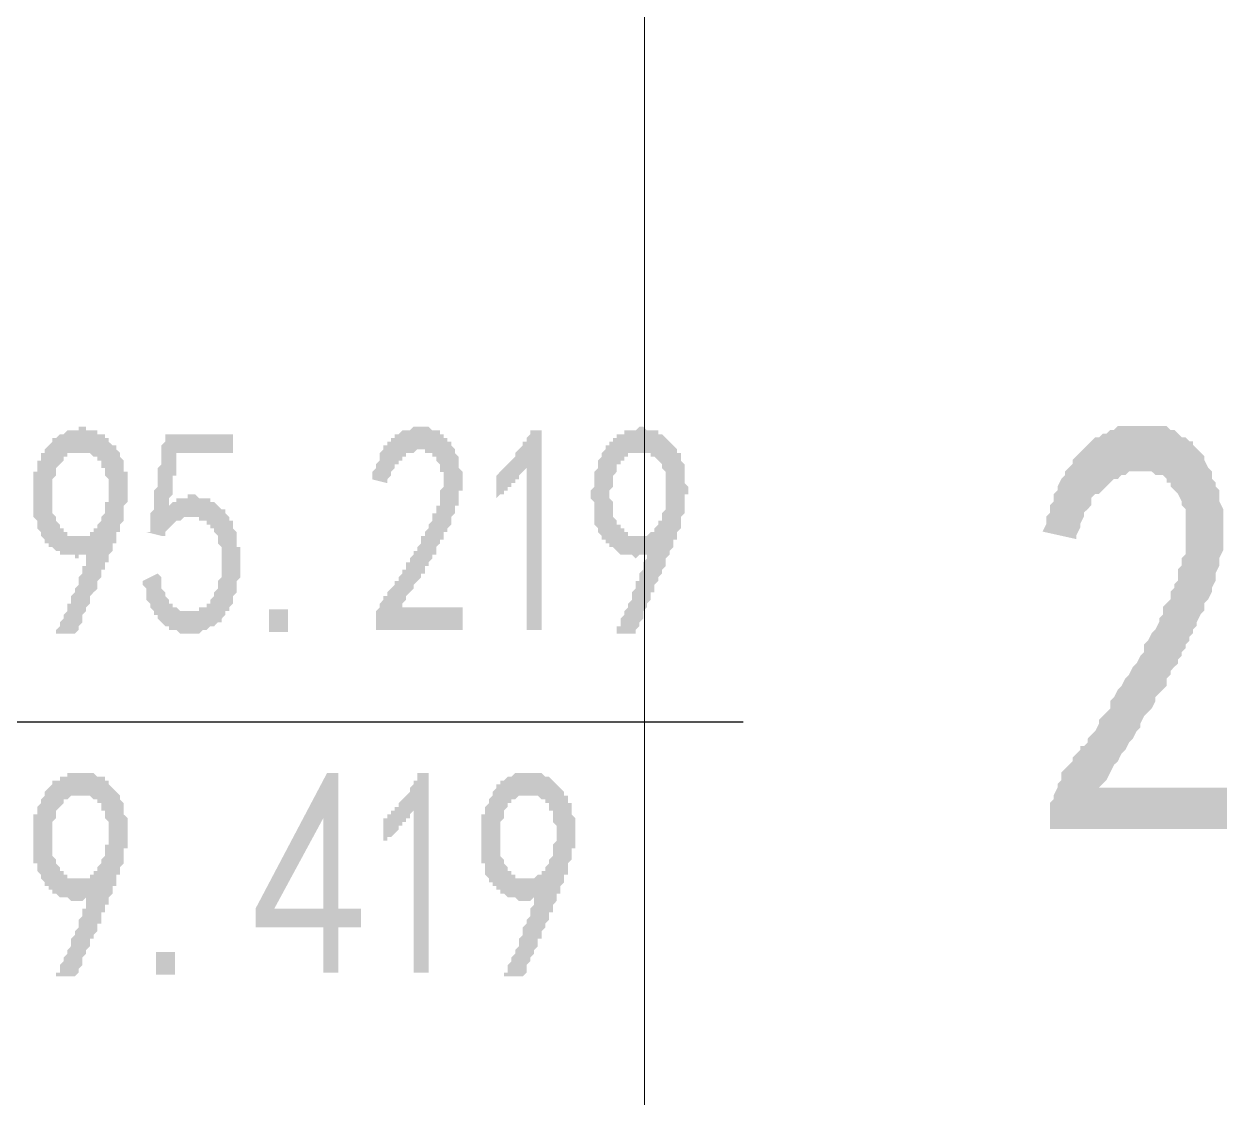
# Model space of a CAD drawing. Header units: millimetres. Extents: x 6156 to 7119, y 3162 to 3647.
# Drawn here: x 6717.85 to 6738.14, y 3570.05 to 3588.16 of the extents above; entities that cross this region are included whole.
import ezdxf

# ---------------------------------------------------------------- set-up
doc = ezdxf.new("R2010")
doc.units = ezdxf.units.MM
doc.layers.add('图层1', color=7, linetype='Continuous')
doc.layers.add('点图2', color=30, linetype='Continuous', lineweight=5)

msp = doc.modelspace()

# ---------------------------------------------------------------- hatches: boundary and pattern name
at = {"layer": '图层1', "transparency": 33554559}
h = msp.add_hatch(color=256, dxfattribs=at)
h.paths.add_polyline_path([(6718.389, 3577.875), (6718.389, 3577.939), (6718.453, 3578.002), (6718.453, 3578.002), (6718.453, 3578.066), (6718.516, 3578.129), (6718.516, 3578.193), (6718.516, 3578.193), (6718.58, 3578.256), (6718.58, 3578.32), (6718.58, 3578.383), (6718.643, 3578.383), (6718.643, 3578.447), (6718.643, 3578.51), (6718.643, 3578.51), (6718.707, 3578.574), (6718.707, 3578.637), (6718.707, 3578.637), (6718.77, 3578.701), (6718.77, 3578.764), (6718.77, 3578.764), (6718.77, 3578.828), (6718.834, 3578.891), (6718.834, 3578.891), (6718.834, 3578.955), (6718.834, 3579.018), (6718.897, 3579.018), (6718.897, 3579.082), (6718.897, 3579.145), (6718.897, 3579.145), (6718.897, 3579.209), (6718.897, 3579.209), (6718.834, 3579.209), (6718.77, 3579.209), (6718.77, 3579.145), (6718.707, 3579.145), (6718.707, 3579.209), (6718.643, 3579.209), (6718.58, 3579.209), (6718.58, 3579.209), (6718.516, 3579.209), (6718.516, 3579.209), (6718.453, 3579.209), (6718.453, 3579.272), (6718.389, 3579.272), (6718.389, 3579.272), (6718.326, 3579.336), (6718.326, 3579.336), (6718.326, 3579.336), (6718.262, 3579.336), (6718.262, 3579.399), (6718.199, 3579.399), (6718.199, 3579.463), (6718.199, 3579.463), (6718.135, 3579.526), (6718.135, 3579.59), (6718.135, 3579.59), (6718.072, 3579.653), (6718.072, 3579.653), (6718.072, 3579.717), (6718.072, 3579.78), (6718.008, 3579.844), (6718.008, 3579.844), (6718.008, 3579.907), (6718.008, 3579.907), (6718.008, 3579.971), (6718.008, 3580.034), (6718.008, 3580.098), (6718.008, 3580.161), (6718.008, 3580.225), (6718.008, 3580.225), (6718.008, 3580.288), (6718.008, 3580.352), (6718.008, 3580.415), (6718.008, 3580.415), (6718.008, 3580.479), (6718.008, 3580.542), (6718.008, 3580.542), (6718.008, 3580.606), (6718.072, 3580.606), (6718.072, 3580.669), (6718.072, 3580.733), (6718.072, 3580.796), (6718.135, 3580.796), (6718.135, 3580.86), (6718.135, 3580.923), (6718.199, 3580.923), (6718.199, 3580.986), (6718.199, 3580.986), (6718.262, 3581.05), (6718.262, 3581.05), (6718.326, 3581.113), (6718.326, 3581.113), (6718.326, 3581.177), (6718.389, 3581.177), (6718.453, 3581.24), (6718.453, 3581.24), (6718.516, 3581.24), (6718.516, 3581.24), (6718.58, 3581.304), (6718.58, 3581.304), (6718.643, 3581.304), (6718.643, 3581.304), (6718.707, 3581.304), (6718.77, 3581.304), (6718.77, 3581.367), (6718.834, 3581.367), (6718.834, 3581.367), (6718.897, 3581.367), (6718.897, 3581.304), (6718.961, 3581.304), (6718.961, 3581.304), (6719.024, 3581.304), (6719.024, 3581.304), (6719.088, 3581.304), (6719.088, 3581.24), (6719.151, 3581.24), (6719.215, 3581.24), (6719.215, 3581.177), (6719.278, 3581.177), (6719.278, 3581.113), (6719.278, 3581.113), (6719.342, 3581.05), (6719.342, 3581.05), (6719.405, 3581.05), (6719.405, 3580.986), (6719.469, 3580.923), (6719.469, 3580.923), (6719.469, 3580.86), (6719.532, 3580.796), (6719.532, 3580.796), (6719.532, 3580.733), (6719.532, 3580.733), (6719.532, 3580.669), (6719.532, 3580.606), (6719.596, 3580.606), (6719.596, 3580.542), (6719.596, 3580.479), (6719.596, 3580.415), (6719.596, 3580.352), (6719.596, 3580.352), (6719.596, 3580.288), (6719.596, 3580.225), (6719.596, 3580.225), (6719.596, 3580.161), (6719.596, 3580.098), (6719.596, 3580.098), (6719.532, 3580.034), (6719.532, 3579.971), (6719.532, 3579.907), (6719.532, 3579.907), (6719.532, 3579.844), (6719.532, 3579.78), (6719.469, 3579.717), (6719.469, 3579.653), (6719.469, 3579.59), (6719.469, 3579.59), (6719.405, 3579.59), (6719.405, 3579.526), (6719.405, 3579.526), (6719.405, 3579.526), (6719.405, 3579.463), (6719.405, 3579.463), (6719.405, 3579.399), (6719.342, 3579.399), (6719.342, 3579.336), (6719.342, 3579.336), (6719.342, 3579.272), (6719.342, 3579.272), (6719.278, 3579.209), (6719.278, 3579.209), (6719.278, 3579.145), (6719.278, 3579.082), (6719.215, 3579.082), (6719.215, 3579.018), (6719.215, 3578.955), (6719.151, 3578.955), (6719.151, 3578.891), (6719.151, 3578.828), (6719.151, 3578.828), (6719.088, 3578.764), (6719.088, 3578.701), (6719.088, 3578.637), (6719.024, 3578.574), (6719.024, 3578.574), (6718.961, 3578.51), (6718.961, 3578.447), (6718.961, 3578.383), (6718.897, 3578.32), (6718.897, 3578.256), (6718.834, 3578.193), (6718.834, 3578.129), (6718.834, 3578.066), (6718.77, 3578.002), (6718.77, 3577.939), (6718.707, 3577.875), (6718.707, 3577.875)], flags=0)
h.paths.add_polyline_path([(6718.326, 3580.098), (6718.326, 3580.034), (6718.326, 3579.971), (6718.326, 3579.907), (6718.326, 3579.907), (6718.389, 3579.844), (6718.389, 3579.78), (6718.389, 3579.78), (6718.453, 3579.717), (6718.453, 3579.717), (6718.453, 3579.653), (6718.516, 3579.653), (6718.516, 3579.59), (6718.58, 3579.59), (6718.58, 3579.526), (6718.643, 3579.526), (6718.643, 3579.526), (6718.707, 3579.526), (6718.77, 3579.526), (6718.77, 3579.526), (6718.77, 3579.526), (6718.834, 3579.526), (6718.834, 3579.526), (6718.897, 3579.526), (6718.961, 3579.526), (6718.961, 3579.59), (6719.024, 3579.59), (6719.024, 3579.59), (6719.024, 3579.653), (6719.088, 3579.653), (6719.088, 3579.717), (6719.088, 3579.717), (6719.151, 3579.78), (6719.151, 3579.78), (6719.151, 3579.844), (6719.215, 3579.907), (6719.215, 3579.971), (6719.215, 3579.971), (6719.215, 3580.034), (6719.215, 3580.098), (6719.278, 3580.098), (6719.278, 3580.161), (6719.278, 3580.225), (6719.278, 3580.288), (6719.278, 3580.352), (6719.278, 3580.352), (6719.278, 3580.415), (6719.278, 3580.479), (6719.278, 3580.479), (6719.215, 3580.542), (6719.215, 3580.542), (6719.215, 3580.606), (6719.215, 3580.669), (6719.151, 3580.669), (6719.151, 3580.733), (6719.151, 3580.796), (6719.088, 3580.796), (6719.088, 3580.796), (6719.088, 3580.86), (6719.024, 3580.86), (6719.024, 3580.86), (6718.961, 3580.923), (6718.961, 3580.923), (6718.897, 3580.923), (6718.897, 3580.923), (6718.834, 3580.923), (6718.834, 3580.923), (6718.77, 3580.923), (6718.77, 3580.923), (6718.707, 3580.923), (6718.707, 3580.923), (6718.643, 3580.923), (6718.58, 3580.923), (6718.58, 3580.86), (6718.58, 3580.86), (6718.516, 3580.86), (6718.516, 3580.796), (6718.516, 3580.796), (6718.453, 3580.733), (6718.453, 3580.733), (6718.389, 3580.669), (6718.389, 3580.606), (6718.389, 3580.606), (6718.389, 3580.542), (6718.389, 3580.542), (6718.326, 3580.479), (6718.326, 3580.415), (6718.326, 3580.415), (6718.326, 3580.352), (6718.326, 3580.288), (6718.326, 3580.225), (6718.326, 3580.161), (6718.326, 3580.161), (6718.326, 3580.098), (6718.326, 3580.098)], flags=0)
for points in [[(6723.786, 3578.002), (6723.786, 3578.066), (6723.786, 3578.129), (6723.786, 3578.129), (6723.786, 3578.193), (6723.786, 3578.256), (6723.786, 3578.256), (6723.85, 3578.32), (6723.85, 3578.383), (6723.85, 3578.383), (6723.913, 3578.447), (6723.913, 3578.51), (6723.977, 3578.51), (6723.977, 3578.574), (6723.977, 3578.574), (6723.977, 3578.574), (6724.04, 3578.637), (6724.04, 3578.637), (6724.104, 3578.701), (6724.104, 3578.701), (6724.104, 3578.764), (6724.167, 3578.764), (6724.167, 3578.828), (6724.167, 3578.828), (6724.231, 3578.891), (6724.231, 3578.955), (6724.294, 3578.955), (6724.294, 3579.018), (6724.294, 3579.082), (6724.358, 3579.082), (6724.358, 3579.145), (6724.421, 3579.209), (6724.421, 3579.272), (6724.485, 3579.272), (6724.485, 3579.336), (6724.548, 3579.399), (6724.548, 3579.463), (6724.548, 3579.526), (6724.612, 3579.526), (6724.612, 3579.59), (6724.675, 3579.653), (6724.675, 3579.653), (6724.675, 3579.717), (6724.739, 3579.78), (6724.739, 3579.78), (6724.739, 3579.844), (6724.739, 3579.907), (6724.802, 3579.907), (6724.802, 3579.971), (6724.802, 3579.971), (6724.802, 3580.034), (6724.866, 3580.034), (6724.866, 3580.034), (6724.866, 3580.098), (6724.866, 3580.161), (6724.866, 3580.225), (6724.866, 3580.288), (6724.929, 3580.351), (6724.929, 3580.351), (6724.929, 3580.415), (6724.929, 3580.478), (6724.929, 3580.478), (6724.929, 3580.542), (6724.929, 3580.605), (6724.866, 3580.605), (6724.866, 3580.669), (6724.866, 3580.732), (6724.866, 3580.732), (6724.802, 3580.796), (6724.802, 3580.859), (6724.739, 3580.859), (6724.739, 3580.859), (6724.739, 3580.923), (6724.675, 3580.923), (6724.675, 3580.923), (6724.612, 3580.923), (6724.612, 3580.986), (6724.548, 3580.986), (6724.548, 3580.986), (6724.485, 3580.986), (6724.485, 3580.986), (6724.421, 3580.923), (6724.421, 3580.923), (6724.358, 3580.923), (6724.294, 3580.923), (6724.294, 3580.859), (6724.231, 3580.859), (6724.231, 3580.859), (6724.231, 3580.796), (6724.167, 3580.796), (6724.167, 3580.732), (6724.104, 3580.732), (6724.104, 3580.669), (6724.104, 3580.669), (6724.04, 3580.605), (6724.04, 3580.542), (6724.04, 3580.542), (6723.977, 3580.478), (6723.977, 3580.415), (6723.977, 3580.415), (6723.723, 3580.478), (6723.723, 3580.542), (6723.723, 3580.542), (6723.723, 3580.605), (6723.786, 3580.669), (6723.786, 3580.732), (6723.786, 3580.732), (6723.85, 3580.796), (6723.85, 3580.859), (6723.85, 3580.859), (6723.85, 3580.923), (6723.913, 3580.986), (6723.913, 3580.986), (6723.913, 3581.05), (6723.977, 3581.05), (6723.977, 3581.113), (6724.04, 3581.113), (6724.04, 3581.113), (6724.04, 3581.177), (6724.04, 3581.177), (6724.104, 3581.177), (6724.104, 3581.24), (6724.167, 3581.24), (6724.167, 3581.24), (6724.231, 3581.304), (6724.294, 3581.304), (6724.294, 3581.304), (6724.358, 3581.304), (6724.358, 3581.304), (6724.421, 3581.367), (6724.421, 3581.367), (6724.485, 3581.367), (6724.548, 3581.367), (6724.548, 3581.367), (6724.612, 3581.367), (6724.612, 3581.367), (6724.675, 3581.367), (6724.675, 3581.367), (6724.675, 3581.367), (6724.739, 3581.304), (6724.802, 3581.304), (6724.802, 3581.304), (6724.866, 3581.304), (6724.866, 3581.24), (6724.929, 3581.24), (6724.929, 3581.177), (6724.929, 3581.177), (6724.993, 3581.177), (6724.993, 3581.113), (6725.056, 3581.113), (6725.056, 3581.05), (6725.056, 3581.05), (6725.12, 3580.986), (6725.12, 3580.923), (6725.12, 3580.923), (6725.183, 3580.859), (6725.183, 3580.796), (6725.183, 3580.796), (6725.183, 3580.732), (6725.183, 3580.669), (6725.183, 3580.669), (6725.247, 3580.605), (6725.247, 3580.542), (6725.247, 3580.478), (6725.247, 3580.415), (6725.247, 3580.415), (6725.247, 3580.351), (6725.247, 3580.288), (6725.183, 3580.288), (6725.183, 3580.225), (6725.183, 3580.225), (6725.183, 3580.161), (6725.183, 3580.098), (6725.183, 3580.034), (6725.12, 3580.034), (6725.12, 3579.971), (6725.12, 3579.907), (6725.12, 3579.907), (6725.056, 3579.844), (6725.056, 3579.78), (6725.056, 3579.717), (6724.993, 3579.653), (6724.993, 3579.653), (6724.993, 3579.653), (6724.993, 3579.59), (6724.929, 3579.59), (6724.929, 3579.526), (6724.929, 3579.526), (6724.929, 3579.463), (6724.929, 3579.463), (6724.866, 3579.463), (6724.866, 3579.399), (6724.866, 3579.399), (6724.802, 3579.336), (6724.802, 3579.272), (6724.802, 3579.272), (6724.802, 3579.209), (6724.739, 3579.209), (6724.739, 3579.145), (6724.739, 3579.145), (6724.675, 3579.082), (6724.675, 3579.018), (6724.612, 3579.018), (6724.612, 3578.955), (6724.612, 3578.891), (6724.548, 3578.891), (6724.548, 3578.828), (6724.485, 3578.764), (6724.485, 3578.764), (6724.421, 3578.701), (6724.421, 3578.637), (6724.358, 3578.574), (6724.358, 3578.574), (6724.294, 3578.51), (6724.294, 3578.447), (6724.231, 3578.383), (6724.231, 3578.32), (6724.167, 3578.32), (6724.167, 3578.32), (6725.247, 3578.32), (6725.247, 3577.939), (6723.786, 3577.939)], [(6726.326, 3580.669), (6726.263, 3580.606), (6726.263, 3580.606), (6726.199, 3580.542), (6726.199, 3580.542), (6726.199, 3580.479), (6726.136, 3580.479), (6726.136, 3580.415), (6726.072, 3580.415), (6726.072, 3580.352), (6726.009, 3580.352), (6726.009, 3580.288), (6725.945, 3580.288), (6725.945, 3580.225), (6725.882, 3580.225), (6725.882, 3580.225), (6725.818, 3580.161), (6725.818, 3580.161), (6725.818, 3580.542), (6725.818, 3580.542), (6725.882, 3580.606), (6725.882, 3580.606), (6725.945, 3580.669), (6725.945, 3580.669), (6726.009, 3580.733), (6726.009, 3580.733), (6726.072, 3580.796), (6726.072, 3580.796), (6726.136, 3580.86), (6726.136, 3580.86), (6726.136, 3580.923), (6726.199, 3580.987), (6726.199, 3580.987), (6726.263, 3581.05), (6726.263, 3581.05), (6726.263, 3581.114), (6726.326, 3581.114), (6726.326, 3581.177), (6726.39, 3581.241), (6726.39, 3581.241), (6726.39, 3581.304), (6726.39, 3581.304), (6726.58, 3581.304), (6726.58, 3577.939), (6726.326, 3577.939)], [(6735.159, 3574.709), (6735.159, 3574.836), (6735.159, 3574.9), (6735.159, 3575.027), (6735.222, 3575.09), (6735.222, 3575.154), (6735.286, 3575.281), (6735.286, 3575.344), (6735.349, 3575.408), (6735.349, 3575.535), (6735.413, 3575.598), (6735.476, 3575.662), (6735.54, 3575.725), (6735.54, 3575.789), (6735.603, 3575.852), (6735.667, 3575.916), (6735.667, 3575.979), (6735.73, 3575.979), (6735.794, 3576.043), (6735.794, 3576.106), (6735.857, 3576.17), (6735.921, 3576.233), (6735.984, 3576.36), (6735.984, 3576.424), (6736.048, 3576.487), (6736.111, 3576.551), (6736.175, 3576.614), (6736.175, 3576.741), (6736.238, 3576.805), (6736.302, 3576.932), (6736.365, 3576.995), (6736.429, 3577.122), (6736.492, 3577.186), (6736.556, 3577.313), (6736.619, 3577.376), (6736.683, 3577.503), (6736.746, 3577.567), (6736.746, 3577.694), (6736.81, 3577.757), (6736.873, 3577.884), (6736.937, 3577.948), (6737, 3578.075), (6737, 3578.138), (6737.064, 3578.202), (6737.064, 3578.329), (6737.127, 3578.392), (6737.191, 3578.456), (6737.191, 3578.519), (6737.191, 3578.582), (6737.254, 3578.646), (6737.254, 3578.709), (6737.318, 3578.773), (6737.318, 3578.836), (6737.318, 3578.963), (6737.381, 3579.027), (6737.381, 3579.154), (6737.445, 3579.217), (6737.445, 3579.344), (6737.445, 3579.408), (6737.445, 3579.535), (6737.445, 3579.598), (6737.445, 3579.725), (6737.445, 3579.789), (6737.445, 3579.852), (6737.445, 3579.979), (6737.381, 3580.043), (6737.381, 3580.106), (6737.318, 3580.233), (6737.254, 3580.297), (6737.191, 3580.36), (6737.191, 3580.424), (6737.127, 3580.424), (6737.127, 3580.487), (6737.064, 3580.551), (6736.937, 3580.551), (6736.873, 3580.614), (6736.81, 3580.614), (6736.746, 3580.614), (6736.683, 3580.614), (6736.619, 3580.614), (6736.556, 3580.614), (6736.492, 3580.614), (6736.429, 3580.551), (6736.365, 3580.551), (6736.302, 3580.487), (6736.238, 3580.487), (6736.175, 3580.424), (6736.111, 3580.36), (6736.048, 3580.297), (6735.984, 3580.233), (6735.921, 3580.233), (6735.857, 3580.17), (6735.857, 3580.043), (6735.794, 3579.979), (6735.73, 3579.916), (6735.73, 3579.852), (6735.667, 3579.725), (6735.667, 3579.662), (6735.603, 3579.535), (6735.603, 3579.471), (6735.032, 3579.598), (6735.095, 3579.725), (6735.095, 3579.852), (6735.159, 3579.916), (6735.159, 3580.043), (6735.222, 3580.106), (6735.222, 3580.233), (6735.286, 3580.297), (6735.286, 3580.36), (6735.349, 3580.487), (6735.413, 3580.551), (6735.413, 3580.614), (6735.476, 3580.678), (6735.54, 3580.741), (6735.54, 3580.805), (6735.603, 3580.868), (6735.667, 3580.932), (6735.667, 3580.932), (6735.73, 3580.995), (6735.794, 3581.059), (6735.857, 3581.122), (6735.921, 3581.186), (6735.984, 3581.186), (6736.048, 3581.249), (6736.111, 3581.249), (6736.175, 3581.313), (6736.238, 3581.313), (6736.302, 3581.376), (6736.365, 3581.376), (6736.429, 3581.376), (6736.492, 3581.376), (6736.619, 3581.376), (6736.683, 3581.376), (6736.746, 3581.376), (6736.81, 3581.376), (6736.873, 3581.376), (6736.937, 3581.376), (6737, 3581.376), (6737.064, 3581.376), (6737.127, 3581.376), (6737.191, 3581.313), (6737.254, 3581.313), (6737.318, 3581.249), (6737.381, 3581.186), (6737.445, 3581.186), (6737.508, 3581.122), (6737.572, 3581.122), (6737.572, 3581.059), (6737.635, 3580.995), (6737.699, 3580.932), (6737.762, 3580.868), (6737.762, 3580.805), (6737.826, 3580.678), (6737.889, 3580.614), (6737.889, 3580.487), (6737.953, 3580.424), (6737.953, 3580.36), (6738.016, 3580.297), (6738.016, 3580.17), (6738.016, 3580.106), (6738.08, 3579.979), (6738.08, 3579.916), (6738.08, 3579.789), (6738.08, 3579.725), (6738.08, 3579.598), (6738.08, 3579.471), (6738.08, 3579.408), (6738.08, 3579.344), (6738.08, 3579.281), (6738.016, 3579.154), (6738.016, 3579.09), (6738.016, 3579.027), (6737.953, 3578.9), (6737.953, 3578.836), (6737.953, 3578.773), (6737.889, 3578.646), (6737.889, 3578.582), (6737.826, 3578.456), (6737.762, 3578.392), (6737.762, 3578.265), (6737.699, 3578.202), (6737.635, 3578.075), (6737.635, 3578.011), (6737.572, 3577.948), (6737.572, 3577.884), (6737.572, 3577.884), (6737.508, 3577.821), (6737.508, 3577.757), (6737.445, 3577.694), (6737.445, 3577.63), (6737.381, 3577.567), (6737.381, 3577.503), (6737.318, 3577.44), (6737.318, 3577.376), (6737.254, 3577.313), (6737.191, 3577.249), (6737.191, 3577.186), (6737.127, 3577.122), (6737.127, 3576.995), (6737.064, 3576.932), (6737, 3576.868), (6736.937, 3576.805), (6736.937, 3576.741), (6736.873, 3576.614), (6736.81, 3576.551), (6736.746, 3576.487), (6736.683, 3576.36), (6736.683, 3576.297), (6736.619, 3576.233), (6736.556, 3576.106), (6736.492, 3576.043), (6736.429, 3575.916), (6736.365, 3575.852), (6736.302, 3575.725), (6736.238, 3575.662), (6736.175, 3575.535), (6736.111, 3575.408), (6736.048, 3575.344), (6735.984, 3575.281), (6738.143, 3575.281), (6738.143, 3574.582), (6735.159, 3574.582)], [(6720.104, 3578.891), (6720.167, 3578.828), (6720.167, 3578.764), (6720.167, 3578.701), (6720.167, 3578.637), (6720.231, 3578.574), (6720.231, 3578.574), (6720.231, 3578.51), (6720.294, 3578.447), (6720.294, 3578.447), (6720.294, 3578.383), (6720.358, 3578.383), (6720.358, 3578.32), (6720.358, 3578.32), (6720.421, 3578.32), (6720.421, 3578.32), (6720.485, 3578.256), (6720.485, 3578.256), (6720.548, 3578.256), (6720.548, 3578.256), (6720.612, 3578.256), (6720.675, 3578.256), (6720.675, 3578.256), (6720.738, 3578.256), (6720.738, 3578.256), (6720.802, 3578.256), (6720.802, 3578.32), (6720.865, 3578.32), (6720.865, 3578.32), (6720.929, 3578.32), (6720.929, 3578.383), (6720.992, 3578.383), (6720.992, 3578.447), (6720.992, 3578.447), (6721.056, 3578.51), (6721.056, 3578.574), (6721.056, 3578.574), (6721.119, 3578.637), (6721.119, 3578.701), (6721.119, 3578.701), (6721.119, 3578.701), (6721.119, 3578.764), (6721.183, 3578.828), (6721.183, 3578.891), (6721.183, 3578.891), (6721.183, 3578.955), (6721.183, 3579.018), (6721.183, 3579.082), (6721.183, 3579.145), (6721.183, 3579.145), (6721.183, 3579.209), (6721.183, 3579.272), (6721.183, 3579.272), (6721.183, 3579.336), (6721.119, 3579.399), (6721.119, 3579.463), (6721.119, 3579.463), (6721.119, 3579.526), (6721.056, 3579.59), (6721.056, 3579.59), (6721.056, 3579.59), (6721.056, 3579.653), (6720.992, 3579.653), (6720.992, 3579.717), (6720.929, 3579.717), (6720.929, 3579.78), (6720.865, 3579.78), (6720.865, 3579.78), (6720.802, 3579.78), (6720.802, 3579.844), (6720.738, 3579.844), (6720.738, 3579.844), (6720.675, 3579.844), (6720.675, 3579.844), (6720.612, 3579.844), (6720.548, 3579.844), (6720.548, 3579.844), (6720.485, 3579.78), (6720.485, 3579.78), (6720.421, 3579.78), (6720.421, 3579.78), (6720.358, 3579.717), (6720.358, 3579.717), (6720.294, 3579.653), (6720.294, 3579.653), (6720.231, 3579.59), (6720.231, 3579.59), (6720.231, 3579.526), (6720.167, 3579.526), (6719.913, 3579.59), (6719.913, 3579.59), (6719.977, 3579.59), (6719.977, 3579.59), (6719.977, 3579.59), (6719.977, 3579.653), (6719.977, 3579.653), (6719.977, 3579.653), (6719.977, 3579.717), (6719.977, 3579.717), (6719.977, 3579.78), (6719.977, 3579.78), (6719.977, 3579.844), (6719.977, 3579.844), (6719.977, 3579.907), (6720.04, 3579.971), (6720.04, 3579.971), (6720.04, 3580.034), (6720.04, 3580.098), (6720.04, 3580.161), (6720.04, 3580.225), (6720.04, 3580.225), (6720.04, 3580.288), (6720.104, 3580.352), (6720.104, 3580.415), (6720.104, 3580.479), (6720.104, 3580.606), (6720.104, 3580.669), (6720.167, 3580.733), (6720.167, 3580.796), (6720.167, 3580.86), (6720.167, 3580.986), (6720.167, 3581.05), (6720.231, 3581.113), (6720.231, 3581.24), (6720.231, 3581.24), (6721.373, 3581.24), (6721.373, 3580.923), (6720.421, 3580.923), (6720.421, 3580.86), (6720.421, 3580.796), (6720.421, 3580.733), (6720.421, 3580.669), (6720.421, 3580.606), (6720.421, 3580.542), (6720.358, 3580.542), (6720.358, 3580.479), (6720.358, 3580.415), (6720.358, 3580.352), (6720.358, 3580.288), (6720.358, 3580.288), (6720.358, 3580.225), (6720.294, 3580.161), (6720.294, 3580.161), (6720.294, 3580.098), (6720.294, 3580.098), (6720.294, 3580.034), (6720.358, 3580.098), (6720.358, 3580.098), (6720.421, 3580.098), (6720.421, 3580.161), (6720.485, 3580.161), (6720.548, 3580.161), (6720.548, 3580.161), (6720.612, 3580.161), (6720.612, 3580.225), (6720.675, 3580.225), (6720.675, 3580.225), (6720.738, 3580.225), (6720.738, 3580.225), (6720.802, 3580.161), (6720.802, 3580.161), (6720.865, 3580.161), (6720.865, 3580.161), (6720.929, 3580.161), (6720.992, 3580.161), (6720.992, 3580.098), (6721.056, 3580.098), (6721.056, 3580.098), (6721.056, 3580.098), (6721.119, 3580.034), (6721.119, 3580.034), (6721.183, 3579.971), (6721.183, 3579.971), (6721.246, 3579.971), (6721.246, 3579.907), (6721.31, 3579.844), (6721.31, 3579.844), (6721.31, 3579.78), (6721.373, 3579.78), (6721.373, 3579.717), (6721.373, 3579.717), (6721.373, 3579.653), (6721.437, 3579.59), (6721.437, 3579.526), (6721.437, 3579.526), (6721.437, 3579.463), (6721.437, 3579.399), (6721.437, 3579.399), (6721.437, 3579.336), (6721.5, 3579.336), (6721.5, 3579.272), (6721.5, 3579.209), (6721.5, 3579.145), (6721.5, 3579.145), (6721.5, 3579.082), (6721.5, 3579.018), (6721.5, 3579.018), (6721.5, 3578.955), (6721.5, 3578.891), (6721.5, 3578.828), (6721.5, 3578.828), (6721.437, 3578.764), (6721.437, 3578.701), (6721.437, 3578.637), (6721.437, 3578.637), (6721.437, 3578.574), (6721.373, 3578.51), (6721.373, 3578.447), (6721.373, 3578.447), (6721.373, 3578.383), (6721.31, 3578.32), (6721.31, 3578.32), (6721.31, 3578.256), (6721.246, 3578.256), (6721.246, 3578.193), (6721.246, 3578.193), (6721.183, 3578.129), (6721.183, 3578.129), (6721.183, 3578.066), (6721.119, 3578.066), (6721.119, 3578.066), (6721.056, 3578.002), (6721.056, 3578.002), (6720.992, 3578.002), (6720.929, 3577.939), (6720.929, 3577.939), (6720.865, 3577.939), (6720.865, 3577.939), (6720.802, 3577.875), (6720.802, 3577.875), (6720.738, 3577.875), (6720.738, 3577.875), (6720.675, 3577.875), (6720.612, 3577.875), (6720.612, 3577.875), (6720.548, 3577.875), (6720.548, 3577.875), (6720.485, 3577.875), (6720.485, 3577.875), (6720.421, 3577.939), (6720.358, 3577.939), (6720.358, 3577.939), (6720.294, 3577.939), (6720.294, 3578.002), (6720.231, 3578.002), (6720.231, 3578.002), (6720.167, 3578.066), (6720.167, 3578.066), (6720.167, 3578.066), (6720.104, 3578.129), (6720.104, 3578.129), (6720.104, 3578.193), (6720.04, 3578.193), (6720.04, 3578.256), (6720.04, 3578.256), (6719.977, 3578.32), (6719.977, 3578.383), (6719.977, 3578.383), (6719.913, 3578.447), (6719.913, 3578.51), (6719.913, 3578.574), (6719.913, 3578.574), (6719.913, 3578.637), (6719.85, 3578.701), (6719.85, 3578.764)], [(6724.421, 3574.891), (6724.358, 3574.827), (6724.358, 3574.827), (6724.358, 3574.764), (6724.294, 3574.764), (6724.294, 3574.7), (6724.231, 3574.7), (6724.231, 3574.637), (6724.167, 3574.637), (6724.167, 3574.573), (6724.167, 3574.573), (6724.104, 3574.51), (6724.104, 3574.51), (6724.04, 3574.446), (6723.977, 3574.446), (6723.977, 3574.383), (6723.913, 3574.383), (6723.913, 3574.383), (6723.913, 3574.764), (6723.977, 3574.764), (6723.977, 3574.827), (6724.04, 3574.827), (6724.04, 3574.891), (6724.104, 3574.891), (6724.104, 3574.954), (6724.167, 3574.954), (6724.167, 3575.018), (6724.167, 3575.018), (6724.231, 3575.081), (6724.231, 3575.081), (6724.294, 3575.145), (6724.294, 3575.145), (6724.358, 3575.208), (6724.358, 3575.272), (6724.358, 3575.272), (6724.421, 3575.335), (6724.421, 3575.335), (6724.421, 3575.399), (6724.485, 3575.399), (6724.485, 3575.462), (6724.485, 3575.526), (6724.548, 3575.526), (6724.675, 3575.526), (6724.675, 3572.16), (6724.421, 3572.16)]]:
    msp.add_hatch(color=256, dxfattribs=at).paths.add_polyline_path(points)
h = msp.add_hatch(color=256, dxfattribs=at)
h.paths.add_polyline_path([(6727.85, 3577.875), (6727.85, 3577.939), (6727.85, 3578.002), (6727.914, 3578.002), (6727.914, 3578.066), (6727.914, 3578.129), (6727.977, 3578.193), (6727.977, 3578.193), (6727.977, 3578.256), (6728.041, 3578.32), (6728.041, 3578.383), (6728.041, 3578.383), (6728.104, 3578.447), (6728.104, 3578.51), (6728.104, 3578.51), (6728.104, 3578.574), (6728.168, 3578.637), (6728.168, 3578.637), (6728.168, 3578.701), (6728.168, 3578.764), (6728.231, 3578.764), (6728.231, 3578.828), (6728.231, 3578.891), (6728.231, 3578.891), (6728.295, 3578.955), (6728.295, 3579.018), (6728.295, 3579.018), (6728.295, 3579.082), (6728.358, 3579.145), (6728.358, 3579.145), (6728.358, 3579.209), (6728.295, 3579.209), (6728.295, 3579.209), (6728.231, 3579.209), (6728.168, 3579.145), (6728.168, 3579.145), (6728.104, 3579.209), (6728.104, 3579.209), (6728.041, 3579.209), (6728.041, 3579.209), (6727.977, 3579.209), (6727.914, 3579.209), (6727.914, 3579.209), (6727.85, 3579.272), (6727.85, 3579.272), (6727.85, 3579.272), (6727.787, 3579.336), (6727.787, 3579.336), (6727.787, 3579.336), (6727.723, 3579.336), (6727.723, 3579.399), (6727.66, 3579.399), (6727.66, 3579.463), (6727.596, 3579.463), (6727.596, 3579.526), (6727.533, 3579.59), (6727.533, 3579.59), (6727.533, 3579.653), (6727.533, 3579.653), (6727.469, 3579.717), (6727.469, 3579.78), (6727.469, 3579.844), (6727.469, 3579.844), (6727.469, 3579.907), (6727.469, 3579.907), (6727.469, 3579.971), (6727.469, 3580.034), (6727.469, 3580.098), (6727.406, 3580.161), (6727.406, 3580.225), (6727.406, 3580.225), (6727.406, 3580.288), (6727.469, 3580.352), (6727.469, 3580.415), (6727.469, 3580.415), (6727.469, 3580.479), (6727.469, 3580.542), (6727.469, 3580.542), (6727.469, 3580.606), (6727.469, 3580.606), (6727.533, 3580.669), (6727.533, 3580.733), (6727.533, 3580.796), (6727.533, 3580.796), (6727.596, 3580.86), (6727.596, 3580.923), (6727.596, 3580.923), (6727.66, 3580.986), (6727.66, 3580.986), (6727.66, 3581.05), (6727.723, 3581.05), (6727.723, 3581.113), (6727.787, 3581.113), (6727.787, 3581.177), (6727.85, 3581.177), (6727.85, 3581.24), (6727.914, 3581.24), (6727.914, 3581.24), (6727.977, 3581.24), (6727.977, 3581.304), (6728.041, 3581.304), (6728.041, 3581.304), (6728.104, 3581.304), (6728.168, 3581.304), (6728.168, 3581.304), (6728.231, 3581.367), (6728.231, 3581.367), (6728.295, 3581.367), (6728.295, 3581.367), (6728.358, 3581.304), (6728.358, 3581.304), (6728.422, 3581.304), (6728.485, 3581.304), (6728.485, 3581.304), (6728.549, 3581.304), (6728.549, 3581.24), (6728.612, 3581.24), (6728.612, 3581.24), (6728.676, 3581.177), (6728.676, 3581.177), (6728.739, 3581.113), (6728.739, 3581.113), (6728.803, 3581.05), (6728.803, 3581.05), (6728.803, 3581.05), (6728.866, 3580.986), (6728.866, 3580.923), (6728.93, 3580.923), (6728.93, 3580.86), (6728.93, 3580.796), (6728.93, 3580.796), (6728.993, 3580.733), (6728.993, 3580.733), (6728.993, 3580.669), (6728.993, 3580.606), (6728.993, 3580.606), (6728.993, 3580.542), (6728.993, 3580.479), (6728.993, 3580.415), (6729.057, 3580.352), (6729.057, 3580.352), (6729.057, 3580.288), (6729.057, 3580.225), (6728.993, 3580.225), (6728.993, 3580.161), (6728.993, 3580.098), (6728.993, 3580.098), (6728.993, 3580.034), (6728.993, 3579.971), (6728.993, 3579.907), (6728.993, 3579.907), (6728.93, 3579.844), (6728.93, 3579.78), (6728.93, 3579.717), (6728.93, 3579.653), (6728.866, 3579.59), (6728.866, 3579.59), (6728.866, 3579.59), (6728.866, 3579.526), (6728.866, 3579.526), (6728.866, 3579.526), (6728.866, 3579.463), (6728.803, 3579.463), (6728.803, 3579.399), (6728.803, 3579.399), (6728.803, 3579.336), (6728.803, 3579.336), (6728.739, 3579.272), (6728.739, 3579.272), (6728.739, 3579.209), (6728.739, 3579.209), (6728.676, 3579.145), (6728.676, 3579.082), (6728.676, 3579.082), (6728.676, 3579.018), (6728.612, 3578.955), (6728.612, 3578.955), (6728.612, 3578.891), (6728.549, 3578.828), (6728.549, 3578.828), (6728.549, 3578.764), (6728.485, 3578.701), (6728.485, 3578.637), (6728.485, 3578.574), (6728.422, 3578.574), (6728.422, 3578.51), (6728.422, 3578.447), (6728.358, 3578.383), (6728.358, 3578.32), (6728.295, 3578.256), (6728.295, 3578.193), (6728.295, 3578.129), (6728.231, 3578.066), (6728.231, 3578.002), (6728.168, 3577.939), (6728.168, 3577.875), (6728.168, 3577.875)], flags=0)
h.paths.add_polyline_path([(6727.787, 3580.098), (6727.787, 3580.034), (6727.787, 3579.971), (6727.787, 3579.907), (6727.787, 3579.907), (6727.787, 3579.844), (6727.85, 3579.78), (6727.85, 3579.78), (6727.85, 3579.717), (6727.914, 3579.717), (6727.914, 3579.653), (6727.977, 3579.653), (6727.977, 3579.59), (6728.041, 3579.59), (6728.041, 3579.526), (6728.104, 3579.526), (6728.104, 3579.526), (6728.168, 3579.526), (6728.168, 3579.526), (6728.231, 3579.526), (6728.231, 3579.526), (6728.231, 3579.526), (6728.295, 3579.526), (6728.358, 3579.526), (6728.358, 3579.526), (6728.422, 3579.59), (6728.422, 3579.59), (6728.485, 3579.59), (6728.485, 3579.653), (6728.485, 3579.653), (6728.549, 3579.717), (6728.549, 3579.717), (6728.549, 3579.78), (6728.612, 3579.78), (6728.612, 3579.844), (6728.612, 3579.907), (6728.676, 3579.971), (6728.676, 3579.971), (6728.676, 3580.034), (6728.676, 3580.098), (6728.676, 3580.098), (6728.676, 3580.161), (6728.676, 3580.225), (6728.676, 3580.288), (6728.676, 3580.352), (6728.676, 3580.352), (6728.676, 3580.415), (6728.676, 3580.479), (6728.676, 3580.479), (6728.676, 3580.542), (6728.676, 3580.542), (6728.676, 3580.606), (6728.612, 3580.669), (6728.612, 3580.669), (6728.612, 3580.733), (6728.549, 3580.796), (6728.549, 3580.796), (6728.549, 3580.796), (6728.485, 3580.86), (6728.485, 3580.86), (6728.422, 3580.86), (6728.422, 3580.923), (6728.358, 3580.923), (6728.358, 3580.923), (6728.295, 3580.923), (6728.295, 3580.923), (6728.231, 3580.923), (6728.231, 3580.923), (6728.168, 3580.923), (6728.168, 3580.923), (6728.104, 3580.923), (6728.104, 3580.923), (6728.041, 3580.923), (6728.041, 3580.86), (6727.977, 3580.86), (6727.977, 3580.86), (6727.977, 3580.796), (6727.914, 3580.796), (6727.914, 3580.733), (6727.85, 3580.733), (6727.85, 3580.669), (6727.85, 3580.606), (6727.85, 3580.606), (6727.787, 3580.542), (6727.787, 3580.542), (6727.787, 3580.479), (6727.787, 3580.415), (6727.787, 3580.415), (6727.787, 3580.352), (6727.723, 3580.288), (6727.723, 3580.225), (6727.723, 3580.161), (6727.723, 3580.161), (6727.787, 3580.098), (6727.787, 3580.098)], flags=0)
h = msp.add_hatch(color=256, dxfattribs=at)
h.paths.add_polyline_path([(6718.389, 3572.097), (6718.389, 3572.16), (6718.453, 3572.16), (6718.453, 3572.224), (6718.453, 3572.287), (6718.516, 3572.351), (6718.516, 3572.351), (6718.516, 3572.414), (6718.58, 3572.478), (6718.58, 3572.541), (6718.58, 3572.541), (6718.643, 3572.605), (6718.643, 3572.668), (6718.643, 3572.732), (6718.643, 3572.732), (6718.707, 3572.795), (6718.707, 3572.859), (6718.707, 3572.859), (6718.77, 3572.922), (6718.77, 3572.986), (6718.77, 3572.986), (6718.77, 3573.049), (6718.834, 3573.113), (6718.834, 3573.113), (6718.834, 3573.176), (6718.834, 3573.24), (6718.897, 3573.24), (6718.897, 3573.303), (6718.897, 3573.367), (6718.897, 3573.367), (6718.897, 3573.43), (6718.897, 3573.43), (6718.834, 3573.367), (6718.77, 3573.367), (6718.77, 3573.367), (6718.707, 3573.367), (6718.707, 3573.367), (6718.643, 3573.367), (6718.58, 3573.43), (6718.58, 3573.43), (6718.516, 3573.43), (6718.516, 3573.43), (6718.453, 3573.43), (6718.453, 3573.43), (6718.389, 3573.494), (6718.389, 3573.494), (6718.326, 3573.494), (6718.326, 3573.557), (6718.326, 3573.557), (6718.262, 3573.557), (6718.262, 3573.621), (6718.199, 3573.621), (6718.199, 3573.684), (6718.199, 3573.684), (6718.135, 3573.748), (6718.135, 3573.748), (6718.135, 3573.811), (6718.072, 3573.875), (6718.072, 3573.875), (6718.072, 3573.938), (6718.072, 3574.002), (6718.008, 3574.002), (6718.008, 3574.065), (6718.008, 3574.129), (6718.008, 3574.129), (6718.008, 3574.192), (6718.008, 3574.256), (6718.008, 3574.319), (6718.008, 3574.383), (6718.008, 3574.383), (6718.008, 3574.446), (6718.008, 3574.51), (6718.008, 3574.573), (6718.008, 3574.573), (6718.008, 3574.637), (6718.008, 3574.7), (6718.008, 3574.764), (6718.008, 3574.764), (6718.008, 3574.827), (6718.072, 3574.827), (6718.072, 3574.891), (6718.072, 3574.954), (6718.072, 3574.954), (6718.135, 3575.018), (6718.135, 3575.081), (6718.135, 3575.081), (6718.199, 3575.145), (6718.199, 3575.208), (6718.199, 3575.208), (6718.262, 3575.272), (6718.262, 3575.272), (6718.326, 3575.335), (6718.326, 3575.335), (6718.326, 3575.399), (6718.389, 3575.399), (6718.453, 3575.399), (6718.453, 3575.462), (6718.516, 3575.462), (6718.516, 3575.462), (6718.58, 3575.462), (6718.58, 3575.526), (6718.643, 3575.526), (6718.643, 3575.526), (6718.707, 3575.526), (6718.77, 3575.526), (6718.77, 3575.526), (6718.834, 3575.526), (6718.834, 3575.526), (6718.897, 3575.526), (6718.897, 3575.526), (6718.961, 3575.526), (6718.961, 3575.526), (6719.024, 3575.526), (6719.024, 3575.526), (6719.088, 3575.462), (6719.088, 3575.462), (6719.151, 3575.462), (6719.215, 3575.462), (6719.215, 3575.399), (6719.278, 3575.399), (6719.278, 3575.335), (6719.278, 3575.335), (6719.342, 3575.272), (6719.342, 3575.272), (6719.405, 3575.208), (6719.405, 3575.208), (6719.469, 3575.145), (6719.469, 3575.145), (6719.469, 3575.081), (6719.532, 3575.018), (6719.532, 3575.018), (6719.532, 3574.954), (6719.532, 3574.954), (6719.532, 3574.891), (6719.532, 3574.827), (6719.596, 3574.764), (6719.596, 3574.764), (6719.596, 3574.7), (6719.596, 3574.637), (6719.596, 3574.573), (6719.596, 3574.51), (6719.596, 3574.51), (6719.596, 3574.446), (6719.596, 3574.383), (6719.596, 3574.383), (6719.596, 3574.319), (6719.596, 3574.256), (6719.532, 3574.256), (6719.532, 3574.192), (6719.532, 3574.129), (6719.532, 3574.129), (6719.532, 3574.065), (6719.532, 3574.002), (6719.469, 3573.938), (6719.469, 3573.875), (6719.469, 3573.811), (6719.469, 3573.811), (6719.405, 3573.811), (6719.405, 3573.748), (6719.405, 3573.748), (6719.405, 3573.684), (6719.405, 3573.684), (6719.405, 3573.684), (6719.405, 3573.621), (6719.342, 3573.621), (6719.342, 3573.557), (6719.342, 3573.557), (6719.342, 3573.494), (6719.342, 3573.494), (6719.278, 3573.43), (6719.278, 3573.367), (6719.278, 3573.367), (6719.278, 3573.303), (6719.215, 3573.303), (6719.215, 3573.24), (6719.215, 3573.176), (6719.151, 3573.176), (6719.151, 3573.113), (6719.151, 3573.049), (6719.151, 3572.986), (6719.088, 3572.986), (6719.088, 3572.922), (6719.088, 3572.859), (6719.024, 3572.795), (6719.024, 3572.732), (6718.961, 3572.732), (6718.961, 3572.668), (6718.961, 3572.605), (6718.897, 3572.541), (6718.897, 3572.478), (6718.834, 3572.414), (6718.834, 3572.351), (6718.834, 3572.287), (6718.77, 3572.224), (6718.77, 3572.16), (6718.707, 3572.097), (6718.707, 3572.097)], flags=0)
h.paths.add_polyline_path([(6718.326, 3574.319), (6718.326, 3574.256), (6718.326, 3574.192), (6718.326, 3574.129), (6718.326, 3574.129), (6718.389, 3574.065), (6718.389, 3574.002), (6718.389, 3574.002), (6718.453, 3573.938), (6718.453, 3573.938), (6718.453, 3573.875), (6718.516, 3573.875), (6718.516, 3573.811), (6718.58, 3573.811), (6718.58, 3573.748), (6718.643, 3573.748), (6718.643, 3573.748), (6718.707, 3573.748), (6718.77, 3573.748), (6718.77, 3573.748), (6718.77, 3573.748), (6718.834, 3573.748), (6718.834, 3573.748), (6718.897, 3573.748), (6718.961, 3573.748), (6718.961, 3573.811), (6719.024, 3573.811), (6719.024, 3573.811), (6719.024, 3573.875), (6719.088, 3573.875), (6719.088, 3573.875), (6719.088, 3573.938), (6719.151, 3574.002), (6719.151, 3574.002), (6719.151, 3574.065), (6719.215, 3574.129), (6719.215, 3574.192), (6719.215, 3574.192), (6719.215, 3574.256), (6719.215, 3574.319), (6719.278, 3574.319), (6719.278, 3574.383), (6719.278, 3574.446), (6719.278, 3574.51), (6719.278, 3574.51), (6719.278, 3574.573), (6719.278, 3574.637), (6719.278, 3574.7), (6719.278, 3574.7), (6719.215, 3574.764), (6719.215, 3574.764), (6719.215, 3574.827), (6719.215, 3574.891), (6719.151, 3574.891), (6719.151, 3574.954), (6719.151, 3575.018), (6719.088, 3575.018), (6719.088, 3575.018), (6719.088, 3575.081), (6719.024, 3575.081), (6719.024, 3575.081), (6718.961, 3575.145), (6718.961, 3575.145), (6718.897, 3575.145), (6718.897, 3575.145), (6718.834, 3575.145), (6718.834, 3575.145), (6718.77, 3575.145), (6718.77, 3575.145), (6718.707, 3575.145), (6718.707, 3575.145), (6718.643, 3575.145), (6718.58, 3575.081), (6718.58, 3575.081), (6718.58, 3575.081), (6718.516, 3575.081), (6718.516, 3575.018), (6718.516, 3575.018), (6718.453, 3574.954), (6718.453, 3574.954), (6718.389, 3574.891), (6718.389, 3574.827), (6718.389, 3574.764), (6718.389, 3574.764), (6718.389, 3574.764), (6718.326, 3574.7), (6718.326, 3574.637), (6718.326, 3574.573), (6718.326, 3574.573), (6718.326, 3574.51), (6718.326, 3574.446), (6718.326, 3574.383), (6718.326, 3574.383), (6718.326, 3574.319), (6718.326, 3574.319)], flags=0)
h = msp.add_hatch(color=256, dxfattribs=at)
h.paths.add_polyline_path([(6722.897, 3572.922), (6721.755, 3572.922), (6721.755, 3573.24), (6722.961, 3575.526), (6723.151, 3575.526), (6723.151, 3573.24), (6723.532, 3573.24), (6723.532, 3572.922), (6723.151, 3572.922), (6723.151, 3572.16), (6722.897, 3572.16)], flags=0)
h.paths.add_polyline_path([(6722.897, 3573.24), (6722.897, 3574.764), (6722.072, 3573.24)], flags=0)
h = msp.add_hatch(color=256, dxfattribs=at)
h.paths.add_polyline_path([(6725.945, 3572.097), (6725.945, 3572.16), (6726.009, 3572.16), (6726.009, 3572.224), (6726.009, 3572.287), (6726.072, 3572.351), (6726.072, 3572.351), (6726.072, 3572.414), (6726.136, 3572.478), (6726.136, 3572.541), (6726.136, 3572.541), (6726.199, 3572.605), (6726.199, 3572.668), (6726.199, 3572.732), (6726.199, 3572.732), (6726.263, 3572.795), (6726.263, 3572.859), (6726.263, 3572.859), (6726.263, 3572.922), (6726.326, 3572.986), (6726.326, 3572.986), (6726.326, 3573.049), (6726.39, 3573.113), (6726.39, 3573.113), (6726.39, 3573.176), (6726.39, 3573.24), (6726.39, 3573.24), (6726.453, 3573.303), (6726.453, 3573.367), (6726.453, 3573.367), (6726.453, 3573.43), (6726.453, 3573.43), (6726.39, 3573.367), (6726.326, 3573.367), (6726.326, 3573.367), (6726.263, 3573.367), (6726.263, 3573.367), (6726.199, 3573.367), (6726.136, 3573.43), (6726.136, 3573.43), (6726.072, 3573.43), (6726.072, 3573.43), (6726.009, 3573.43), (6726.009, 3573.43), (6725.945, 3573.494), (6725.945, 3573.494), (6725.882, 3573.494), (6725.882, 3573.557), (6725.882, 3573.557), (6725.818, 3573.557), (6725.818, 3573.621), (6725.755, 3573.621), (6725.755, 3573.684), (6725.691, 3573.684), (6725.691, 3573.748), (6725.691, 3573.748), (6725.628, 3573.811), (6725.628, 3573.875), (6725.628, 3573.875), (6725.628, 3573.938), (6725.628, 3574.002), (6725.564, 3574.002), (6725.564, 3574.065), (6725.564, 3574.129), (6725.564, 3574.129), (6725.564, 3574.192), (6725.564, 3574.256), (6725.564, 3574.319), (6725.564, 3574.383), (6725.564, 3574.383), (6725.564, 3574.446), (6725.564, 3574.51), (6725.564, 3574.573), (6725.564, 3574.573), (6725.564, 3574.637), (6725.564, 3574.7), (6725.564, 3574.764), (6725.564, 3574.764), (6725.564, 3574.827), (6725.628, 3574.827), (6725.628, 3574.891), (6725.628, 3574.954), (6725.628, 3574.954), (6725.691, 3575.018), (6725.691, 3575.081), (6725.691, 3575.081), (6725.755, 3575.145), (6725.755, 3575.208), (6725.755, 3575.208), (6725.818, 3575.272), (6725.818, 3575.272), (6725.818, 3575.335), (6725.882, 3575.335), (6725.882, 3575.399), (6725.945, 3575.399), (6725.945, 3575.399), (6726.009, 3575.462), (6726.072, 3575.462), (6726.072, 3575.462), (6726.072, 3575.462), (6726.136, 3575.526), (6726.199, 3575.526), (6726.199, 3575.526), (6726.263, 3575.526), (6726.263, 3575.526), (6726.326, 3575.526), (6726.39, 3575.526), (6726.39, 3575.526), (6726.453, 3575.526), (6726.453, 3575.526), (6726.517, 3575.526), (6726.517, 3575.526), (6726.58, 3575.526), (6726.58, 3575.526), (6726.644, 3575.462), (6726.644, 3575.462), (6726.707, 3575.462), (6726.707, 3575.462), (6726.771, 3575.399), (6726.771, 3575.399), (6726.834, 3575.335), (6726.834, 3575.335), (6726.898, 3575.272), (6726.898, 3575.272), (6726.961, 3575.208), (6726.961, 3575.208), (6726.961, 3575.145), (6727.025, 3575.145), (6727.025, 3575.081), (6727.025, 3575.018), (6727.088, 3575.018), (6727.088, 3574.954), (6727.088, 3574.954), (6727.088, 3574.891), (6727.088, 3574.827), (6727.152, 3574.764), (6727.152, 3574.764), (6727.152, 3574.7), (6727.152, 3574.637), (6727.152, 3574.573), (6727.152, 3574.51), (6727.152, 3574.51), (6727.152, 3574.446), (6727.152, 3574.383), (6727.152, 3574.383), (6727.152, 3574.319), (6727.152, 3574.256), (6727.088, 3574.256), (6727.088, 3574.192), (6727.088, 3574.129), (6727.088, 3574.129), (6727.088, 3574.065), (6727.025, 3574.002), (6727.025, 3573.938), (6727.025, 3573.875), (6727.025, 3573.811), (6726.961, 3573.811), (6726.961, 3573.811), (6726.961, 3573.748), (6726.961, 3573.748), (6726.961, 3573.684), (6726.961, 3573.684), (6726.961, 3573.684), (6726.898, 3573.621), (6726.898, 3573.621), (6726.898, 3573.557), (6726.898, 3573.557), (6726.898, 3573.494), (6726.834, 3573.494), (6726.834, 3573.43), (6726.834, 3573.367), (6726.834, 3573.367), (6726.771, 3573.303), (6726.771, 3573.303), (6726.771, 3573.24), (6726.771, 3573.176), (6726.707, 3573.176), (6726.707, 3573.113), (6726.707, 3573.049), (6726.644, 3572.986), (6726.644, 3572.986), (6726.644, 3572.922), (6726.58, 3572.859), (6726.58, 3572.795), (6726.58, 3572.732), (6726.517, 3572.732), (6726.517, 3572.668), (6726.517, 3572.605), (6726.453, 3572.541), (6726.453, 3572.478), (6726.39, 3572.414), (6726.39, 3572.351), (6726.326, 3572.287), (6726.326, 3572.224), (6726.326, 3572.16), (6726.263, 3572.097), (6726.263, 3572.097)], flags=0)
h.paths.add_polyline_path([(6725.882, 3574.319), (6725.882, 3574.256), (6725.882, 3574.192), (6725.882, 3574.129), (6725.882, 3574.129), (6725.945, 3574.065), (6725.945, 3574.002), (6725.945, 3574.002), (6726.009, 3573.938), (6726.009, 3573.938), (6726.009, 3573.875), (6726.072, 3573.875), (6726.072, 3573.811), (6726.136, 3573.811), (6726.136, 3573.748), (6726.199, 3573.748), (6726.199, 3573.748), (6726.263, 3573.748), (6726.263, 3573.748), (6726.326, 3573.748), (6726.326, 3573.748), (6726.39, 3573.748), (6726.39, 3573.748), (6726.453, 3573.748), (6726.453, 3573.748), (6726.517, 3573.811), (6726.517, 3573.811), (6726.58, 3573.811), (6726.58, 3573.875), (6726.644, 3573.875), (6726.644, 3573.875), (6726.644, 3573.938), (6726.707, 3574.002), (6726.707, 3574.002), (6726.707, 3574.065), (6726.771, 3574.129), (6726.771, 3574.192), (6726.771, 3574.192), (6726.771, 3574.256), (6726.771, 3574.319), (6726.771, 3574.319), (6726.834, 3574.383), (6726.834, 3574.446), (6726.834, 3574.51), (6726.834, 3574.51), (6726.834, 3574.573), (6726.834, 3574.637), (6726.771, 3574.7), (6726.771, 3574.7), (6726.771, 3574.764), (6726.771, 3574.764), (6726.771, 3574.827), (6726.771, 3574.891), (6726.707, 3574.891), (6726.707, 3574.954), (6726.707, 3575.018), (6726.644, 3575.018), (6726.644, 3575.018), (6726.644, 3575.081), (6726.58, 3575.081), (6726.58, 3575.081), (6726.517, 3575.145), (6726.517, 3575.145), (6726.453, 3575.145), (6726.39, 3575.145), (6726.39, 3575.145), (6726.39, 3575.145), (6726.326, 3575.145), (6726.326, 3575.145), (6726.263, 3575.145), (6726.263, 3575.145), (6726.199, 3575.145), (6726.136, 3575.081), (6726.136, 3575.081), (6726.136, 3575.081), (6726.072, 3575.081), (6726.072, 3575.018), (6726.009, 3575.018), (6726.009, 3574.954), (6726.009, 3574.954), (6725.945, 3574.891), (6725.945, 3574.827), (6725.945, 3574.764), (6725.945, 3574.764), (6725.945, 3574.764), (6725.882, 3574.7), (6725.882, 3574.637), (6725.882, 3574.573), (6725.882, 3574.573), (6725.882, 3574.51), (6725.882, 3574.446), (6725.882, 3574.383), (6725.882, 3574.383), (6725.882, 3574.319), (6725.882, 3574.319)], flags=0)

# ---------------------------------------------------------------- linework, layer by layer
at = {"layer": '图层1', "lineweight": -3}
msp.add_line((6729.983, 3576.382), (6702.362, 3576.382), dxfattribs=at)
at = {"layer": '图层1', "lineweight": -3, "transparency": 33554559}
for points in [[(6722.3, 3577.906), (6721.982, 3577.906), (6722.3, 3578.287), (6721.982, 3578.287)], [(6720.395, 3572.128), (6720.077, 3572.128), (6720.395, 3572.509), (6720.077, 3572.509)]]:
    msp.add_solid(points, dxfattribs=at)
at = {"layer": '点图2'}
for p, q in [((6728.315, 3647.373), (6728.315, 3358.826)), ((6728.315, 3162.342), (6728.315, 3647.373))]:
    msp.add_line(p, q, dxfattribs=at)

doc.saveas('drawing.dxf')
